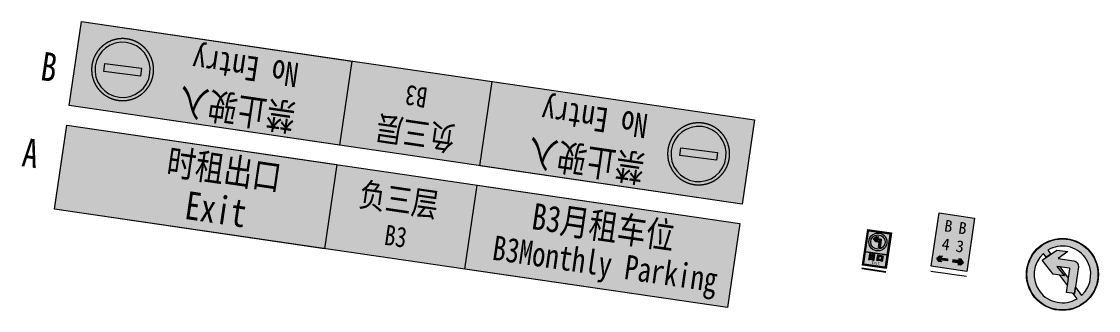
# Model space of a CAD drawing. Header units: inches. Extents: x -414268 to 632271, y -366004 to 318730.
# Drawn here: x 70118 to 115067, y -202766 to -190705 of the extents above; entities that cross this region are included whole.
import ezdxf

# ---------------------------------------------------------------- set-up
doc = ezdxf.new("R2010")
doc.units = ezdxf.units.IN
doc.header["$LTSCALE"] = 1200
doc.header["$MEASUREMENT"] = 0
doc.linetypes.add('DASHED', pattern=[19.049999999999997, 12.7, -6.35])
doc.layers.get('0').update_dxf_attribs({"linetype": 'CONTINUOUS', "lineweight": 0})
for name, color, linetype, lineweight in [('0--PAI--', 7, 'CONTINUOUS', 0), ('0--PAI--BLUE', 5, 'CONTINUOUS', 0), ('0--PAI--RED', 1, 'CONTINUOUS', 0), ('0--灯箱字(黄底黑字)', 7, 'CONTINUOUS', 0), ('0-PAI', 7, 'CONTINUOUS', 0), ('10', 7, 'CONTINUOUS', 0)]:
    doc.layers.add(name, color=color, linetype=linetype, lineweight=lineweight)
doc.layers.add('0--灯箱--字', color=7, linetype='CONTINUOUS', lineweight=0, true_color=0xf7f7f7)
doc.layers.add('向左转弯', color=7, linetype='CONTINUOUS')
doc.styles.add('-宋体', font='', dxfattribs={"width": 0.8})
doc.styles.add('-黑体', font='simhei.ttf', dxfattribs={"width": 0.8})
doc.styles.get('-宋体').set_extended_font_data('SimSun')

# ---------------------------------------------------------------- blocks, each defined once
blk = doc.blocks.new('A$C27BC456A')
blk.add_hatch(color=250).paths.add_polyline_path([(14884.73986124818, 112855.557986891), (14884.7398612483, 114955.557986891), (8329.665222129555, 114955.557986891), (8329.665222129554, 112855.5579868909)])
at = {"color": 250}
blk.add_lwpolyline([(8329.665222129552, 114955.557986891), (14884.73986124829, 114955.557986891), (14884.73986124818, 112855.557986891), (8329.665222129552, 112855.5579868909), (8329.665222129552, 114955.557986891)], dxfattribs=at)
blk = doc.blocks.new('A$C36DA1677')
at = {"layer": '0--PAI--RED'}
h = blk.add_hatch(color=256, dxfattribs=at)
edge = h.paths.add_edge_path()
edge.add_arc((119.9999975206229, 119.9999862235272), 120, 0, 360)
h.paths.add_polyline_path([(199.9999975206229, 102.9999862235272), (199.9999975206229, 136.9999862235272), (39.99999752062286, 136.9999862235272), (39.99999752062286, 102.9999862235272)], flags=16)
at = {"layer": '0--PAI--'}
blk.add_lwpolyline([(199.9999975206229, 102.9999862235272), (199.9999975206229, 136.9999862235272), (39.99999752062286, 136.9999862235272), (39.99999752062286, 102.9999862235272)], close=True, dxfattribs=at)
blk.add_circle((119.9999975206229, 119.9999862235272), 120, dxfattribs=at)
blk = doc.blocks.new('A$C443C2777')
at = {"layer": '0--PAI--', "xscale": 9, "yscale": 9, "zscale": 9}
blk.add_blockref('A$C36DA1677', (-1.10760738607496e-05, 0.0002598084975033998), dxfattribs=at)
blk = doc.blocks.new('A$C01A83D55')
at = {"linetype": 'DASHED', "lineweight": 15, "ltscale": 20, "true_color": 0xeff0f0}
h = blk.add_hatch(color=7, dxfattribs=at)
h.paths.add_polyline_path([(0.001749272341839969, 1675.198503647465, 1), (3350.398756567272, 1675.198503647465, 1)])
h.paths.add_polyline_path([(3168.192252922146, 1684.934839963926, -1), (182.2082529173179, 1684.934839963926, -1)], flags=16)
h.paths.add_polyline_path([(2670.528252921341, 1896.442039964268), (2670.528252921341, 1473.427639963584), (679.8722529181225, 1473.427639963584), (679.8722529181225, 1896.442039964268)], flags=0)
at = {"true_color": 0xeff0f0}
blk.add_hatch(color=7, dxfattribs=at).paths.add_polyline_path([(2670.528252921341, 1473.427639963584), (2670.528252921341, 1896.442039964268), (679.8722529181226, 1896.442039964268), (679.8722529181229, 1473.427639963584)])
at = {"linetype": 'DASHED', "lineweight": 15, "ltscale": 20}
blk.add_circle((1675.200252919807, 1675.198503647465), 1675.198503647465, dxfattribs=at)
at = {"xscale": 1.382400000002235, "yscale": 1.382400000002235, "zscale": 1.382400000002235}
blk.add_blockref('A$C443C2777', (182.208299076301, 191.9426522036083), dxfattribs=at)
blk = doc.blocks.new('fdgdg')
h = blk.add_hatch(color=256)
edge = h.paths.add_edge_path(flags=17)
edge.add_arc((298997.3105200215, 81877.28235403156), 119.9999999999999, 8.320600316398513, 368.3206003163985)
edge = h.paths.add_edge_path()
edge.add_arc((298997.3105200215, 81877.28235403156), 150, 8.320600316398513, 368.3206003163985)
for points in [[(299028.5391228608, 81935.23309666749), (298969.8890804398, 81935.23309666745), (299002.2209970471, 81965.38309666753), (298960.820997047, 81965.38309666749), (298912.5644050959, 81920.38309666749), (298960.8209970469, 81875.38309666749), (299002.2209970469, 81875.38309666755), (298969.8890804399, 81905.53309666755), (299016.3891228607, 81905.53309666758, -0.4142135623730974), (299018.6391228607, 81903.2830966676), (299018.6391228608, 81785.38309666749), (299048.3391228607, 81785.38309666747), (299048.3391228608, 81915.43309666745, 0.4142135623736101)], [(298976.2887267242, 81663.89175956167), (298956.4271521459, 81663.89175956167), (298956.4271521459, 81640.68467290545), (298942.795151782, 81640.68467290545), (298942.795151782, 81668.46780481774), (298922.5105814239, 81668.46780481776), (298922.5105814238, 81640.68467290545), (298908.0518165809, 81640.68467290545), (298908.0518165808, 81663.89175956162), (298888.1902420028, 81663.89175956165), (298888.1902420028, 81620.38087546638), (298922.5105814238, 81620.38087546645), (298922.5105814239, 81592.57851647318), (298905.7637939529, 81592.57851647316), (298905.7637939528, 81615.5933323203), (298886.3252151546, 81615.59333232026), (298886.3252151547, 81567.29490507896), (298905.7637939528, 81567.29490507896), (298905.7637939528, 81571.87095033508), (298958.715174774, 81571.87095033508), (298958.7151747739, 81567.29490507896), (298978.1537535722, 81567.29490507898), (298978.1537535721, 81615.5933323203), (298958.7151747739, 81615.5933323203), (298958.7151747741, 81592.5785164732), (298942.795151782, 81592.57851647318), (298942.7951517819, 81620.38087546644), (298976.288726724, 81620.38087546644)]]:
    blk.add_hatch(color=256).paths.add_polyline_path(points)
h = blk.add_hatch(color=256)
h.paths.add_polyline_path([(299116.8834275528, 81662.79226780169), (299026.7084180934, 81662.79226780166), (299026.7084180934, 81566.71454450351), (299047.4159842314, 81566.71454450348), (299047.4159842315, 81571.92508342958), (299096.1950884954, 81571.9250834296), (299096.1950884954, 81566.7145445035), (299116.8834275526, 81566.7145445035)])
h.paths.add_polyline_path([(299047.4159842314, 81642.06547458259), (299096.1950884956, 81642.06547458262), (299096.1950884955, 81593.05564534772), (299047.4159842314, 81593.05564534766)], flags=16)
at = {"layer": '0--PAI--BLUE'}
h = blk.add_hatch(color=40, dxfattribs=at)
h.paths.add_polyline_path([(298798.0141310231, 82059.27394353393), (298798.0141310232, 81459.27394353392), (299198.0141310233, 81459.27394353395), (299198.014131023, 82059.27394353393)])
h.paths.add_polyline_path([(298824.0141310231, 82049.273943534), (299172.0141310232, 82049.27394353392, -0.4142135623729949), (299188.0141310232, 82033.27394353392), (299188.0141310233, 81484.27394353403, -0.4142135623730935), (299173.0141310231, 81469.27394353389), (298823.0141310232, 81469.27394353386, -0.4142135623732023), (298808.0141310231, 81484.27394353395), (298808.0141310233, 82033.27394353416, -0.4142135623730894)], flags=16)
h.paths.add_polyline_path([(298826.0141310234, 82039.27394353393), (299170.0141310232, 82039.27394353392, -0.4142135623729824), (299178.0141310231, 82031.27394353399), (299178.0141310234, 81487.27394353399, -0.414213562373173), (299170.0141310233, 81479.27394353393), (298826.0141310232, 81479.27394353389, -0.4142135623731875), (298818.0141310233, 81487.27394353383), (298818.0141310234, 82031.27394353393, -0.414213562373034)], flags=0)
h.paths.add_polyline_path([(299145.7315934415, 81898.98914939325, -1), (298848.8894466016, 81855.57555866987, -1)], flags=0)
h.paths.add_polyline_path([(299116.0473787574, 81894.64779032092, -1), (298878.5736612856, 81859.9169177422, -1)], flags=0)
h.paths.add_polyline_path([(298960.820997047, 81965.38309666749), (299002.2209970471, 81965.38309666753), (298969.8890804398, 81935.23309666745), (299028.5391228608, 81935.23309666749, -0.4142135623735777), (299048.3391228608, 81915.43309666743), (299048.3391228607, 81785.38309666747), (299018.6391228608, 81785.38309666749), (299018.6391228607, 81903.28309666761, 0.4142135623730696), (299016.3891228607, 81905.53309666758), (298969.8890804399, 81905.53309666755), (299002.2209970469, 81875.38309666753), (298960.8209970469, 81875.38309666749), (298912.5644050959, 81920.38309666749)], flags=0)
h.paths.add_polyline_path([(298820.1000963586, 81690.12502043875), (299174.5306091984, 81690.12502043872), (299174.5306091984, 81681.70203437393), (298820.1000963586, 81681.70203437391)], flags=0)
h.paths.add_polyline_path([(298888.1902420028, 81663.89175956165), (298908.0518165808, 81663.89175956162), (298908.0518165809, 81640.68467290545), (298922.5105814238, 81640.68467290545), (298922.5105814239, 81668.46780481776), (298942.795151782, 81668.46780481774), (298942.795151782, 81640.68467290545), (298956.4271521459, 81640.68467290545), (298956.4271521459, 81663.89175956167), (298976.2887267242, 81663.89175956167), (298976.288726724, 81620.38087546644), (298942.7951517819, 81620.38087546644), (298942.795151782, 81592.57851647318), (298958.7151747741, 81592.5785164732), (298958.7151747739, 81615.5933323203), (298978.1537535721, 81615.5933323203), (298978.1537535722, 81567.29490507898), (298958.7151747739, 81567.29490507896), (298958.715174774, 81571.87095033508), (298905.7637939528, 81571.87095033508), (298905.7637939528, 81567.29490507896), (298886.3252151547, 81567.29490507896), (298886.3252151546, 81615.59333232026), (298905.7637939528, 81615.5933323203), (298905.7637939529, 81592.57851647318), (298922.5105814239, 81592.57851647318), (298922.5105814239, 81620.38087546644), (298888.1902420028, 81620.38087546638)], flags=0)
h.paths.add_polyline_path([(299026.7084180934, 81662.79226780168), (299116.8834275528, 81662.7922678017), (299116.8834275526, 81566.71454450351), (299096.1950884954, 81566.7145445035), (299096.1950884954, 81571.9250834296), (299047.4159842315, 81571.9250834296), (299047.4159842314, 81566.71454450348), (299026.7084180934, 81566.7145445035)], flags=0)
h.paths.add_polyline_path([(299047.4159842314, 81642.06547458259), (299096.1950884956, 81642.06547458262), (299096.1950884955, 81593.05564534772), (299047.4159842314, 81593.05564534766)], flags=0)
blk.add_line((298797.5000102395, 81405.49998209666), (299199.2412982442, 81405.49998209665))
at = {"layer": '0--PAI--'}
for points in [[(298798.0141310232, 81459.27394353392), (298798.0141310231, 82059.27394353393), (299198.014131023, 82059.27394353393), (299198.0141310233, 81459.27394353395)], [(298820.1000963586, 81690.12502043875), (299174.5306091984, 81690.12502043872), (299174.5306091984, 81681.70203437393), (298820.1000963586, 81681.70203437391)], [(298958.715174774, 81571.87095033508), (298958.7151747739, 81567.29490507896), (298978.1537535722, 81567.29490507898), (298978.1537535721, 81615.5933323203), (298958.7151747739, 81615.5933323203), (298958.7151747741, 81592.5785164732), (298942.795151782, 81592.57851647318), (298942.7951517819, 81620.38087546644), (298976.288726724, 81620.38087546644), (298976.2887267242, 81663.89175956167), (298956.4271521459, 81663.89175956167), (298956.4271521459, 81640.68467290545), (298942.795151782, 81640.68467290545), (298942.795151782, 81668.46780481774), (298922.5105814239, 81668.46780481776), (298922.5105814238, 81640.68467290545), (298908.0518165809, 81640.68467290545), (298908.0518165808, 81663.89175956162), (298888.1902420028, 81663.89175956165), (298888.1902420028, 81620.38087546638), (298922.5105814239, 81620.38087546644), (298922.5105814239, 81592.57851647318), (298905.7637939529, 81592.57851647318), (298905.7637939528, 81615.5933323203), (298886.3252151546, 81615.59333232026), (298886.3252151547, 81567.29490507896), (298905.7637939528, 81567.29490507896), (298905.7637939528, 81571.87095033508)], [(299116.8834275528, 81662.7922678017), (299116.8834275526, 81566.71454450351), (299096.1950884954, 81566.7145445035), (299096.1950884954, 81571.9250834296), (299047.4159842315, 81571.9250834296), (299047.4159842314, 81566.71454450348), (299026.7084180934, 81566.7145445035), (299026.7084180934, 81662.79226780168)], [(299096.1950884955, 81593.05564534772), (299096.1950884956, 81642.06547458262), (299047.4159842314, 81642.06547458259), (299047.4159842314, 81593.05564534766)]]:
    blk.add_lwpolyline(points, close=True, dxfattribs=at)
for points in [[(298808.0141310231, 81484.27394353384), (298808.0141310233, 82033.27394353406, -0.4142135623732227), (298824.0141310231, 82049.273943534), (299172.0141310232, 82049.27394353392, -0.414213562372968), (299188.0141310232, 82033.27394353395), (299188.0141310233, 81484.27394353398, -0.4142135623731086), (299173.0141310231, 81469.2739435339), (298823.0141310233, 81469.27394353387, -0.4142135623730648)], [(298818.0141310233, 81487.27394353389), (298818.0141310234, 82031.2739435339, -0.4142135623730329), (298826.0141310234, 82039.27394353392), (299170.0141310233, 82039.27394353392, -0.4142135623731262), (299178.0141310232, 82031.27394353392), (299178.0141310234, 81487.27394353395, -0.4142135623730638), (299170.0141310233, 81479.27394353393), (298826.0141310232, 81479.27394353387, -0.4142135623731575)], [(299002.2209970471, 81965.38309666753), (298969.8890804398, 81935.23309666745), (299028.5391228608, 81935.23309666749, -0.414213562373095), (299048.3391228608, 81915.43309666746), (299048.3391228607, 81785.38309666747), (299018.6391228608, 81785.38309666749), (299018.6391228607, 81903.28309666755, 0.414213562373095), (299016.3891228608, 81905.53309666757), (298969.8890804399, 81905.53309666755), (299002.2209970469, 81875.38309666753), (298960.8209970469, 81875.38309666749), (298912.5644050959, 81920.38309666749), (298960.820997047, 81965.38309666749)]]:
    blk.add_lwpolyline(points, format="xyb", close=True, dxfattribs=at)
for radius in [150, 119.9999999999999]:
    blk.add_circle((298997.3105200215, 81877.28235403156), radius, dxfattribs=at)
at = {"layer": '0--灯箱字(黄底黑字)', "style": '-宋体', "width": 0.8}
blk.add_text('Exit', height=51.47999999982562, rotation=4.168816632148525e-09, dxfattribs=at).set_placement((298946.7499999998, 81501.27258595287))
blk = doc.blocks.new('A$C2C207137')
at = {"lineweight": -2}
for points in [[(164.0387816751609, 160.5315530729204), (164.0387816751609, 149.8395530729176), (164.0387816751609, 139.1475530729149), (78.98372301041672, 139.1475530729003), (102.2627029676441, 117.4395530728943), (72.45470296763233, 117.4395530728871), (44.69940635468083, 149.8395530728958), (72.45470296761778, 182.2395530729118), (102.2627029676296, 182.2395530729118), (78.98372301040945, 160.5315530729058)], [(223.3721150085184, 158.6648864062299), (223.3721150085184, 147.9728864062199), (223.3721150085112, 137.2808864062172), (308.4271736732699, 137.2808864062172), (285.1481937160497, 115.5728864062112), (314.9561937160543, 115.5728864062185), (342.7114903289912, 147.9728864062272), (314.9561937160615, 180.3728864062359), (285.1481937160424, 180.3728864062359), (308.4271736732699, 158.6648864062226)]]:
    blk.add_hatch(color=256, dxfattribs=at).paths.add_polyline_path(points)
at = {"layer": '0--PAI--BLUE'}
blk.add_hatch(color=40, dxfattribs=at).paths.add_polyline_path([(-4.193022666338948, 53.88200838880584), (395.8069773336756, 53.88200838874764), (395.8069773335737, 653.8820083888204), (-4.193022666404431, 653.8820083887913)])
at = {"layer": '0--PAI--', "lineweight": 0}
blk.add_line((-3.637978807091713e-11, -7.275957614183426e-11), (399.9999999999636, -7.275957614183426e-11), dxfattribs=at)
at = {"layer": '0--PAI--'}
blk.add_lwpolyline([(-4.193022666382603, 53.8820083888204), (-4.193022666411707, 653.8820083887476), (395.8069773335592, 653.8820083888204), (395.8069773336319, 53.88200838874036)], close=True, dxfattribs=at)
for points in [[(44.69940635468811, 149.839553072874), (72.45470296761778, 182.2395530728973), (102.2627029676296, 182.2395530728973), (78.98372301040945, 160.5315530728913), (164.0387816751681, 160.5315530728985), (164.0387816751681, 139.1475530728931), (78.98372301041672, 139.1475530728785), (102.2627029676441, 117.4395530728798), (72.45470296763233, 117.4395530728725), (44.69940635468811, 149.839553072874)], [(342.7114903289912, 147.9728864062199), (314.9561937160615, 180.3728864062359), (285.1481937160424, 180.3728864062359), (308.4271736732699, 158.6648864062226), (223.3721150085184, 158.6648864062299), (223.3721150085184, 137.2808864062245), (308.4271736732699, 137.2808864062172), (285.1481937160497, 115.5728864062112), (314.9561937160543, 115.5728864062185), (342.7114903289912, 147.9728864062199)]]:
    blk.add_lwpolyline(points, dxfattribs=at)
at = {"color": 0, "style": '-黑体'}
for s, p in [('B', (76.2175872242442, 459.0624033394924)), ('B', (235.050576529502, 459.0624033394779)), ('4', (76.21758722420782, 254.2764574907706)), ('3', (235.0505765294656, 254.2764574907487))]:
    blk.add_text(s, height=131.04, dxfattribs=at).set_placement(p)

msp = doc.modelspace()

# ---------------------------------------------------------------- hatches: boundary and pattern name
for points in [[(83901.6381087247, -192354.9027051569), (72622.70134263646, -190705.3419883711), (72109.11856442972, -194216.9845854592), (83388.05533051814, -195866.545302245)], [(82768.45173905432, -200189.8836032417), (83282.03451731385, -196678.2410060814), (72003.09775063457, -195028.6802892587), (71489.51497239739, -198540.3228864223)], [(88621.1894000131, -201045.8549000494), (99582.65575014745, -202648.9851120808), (100096.2385283796, -199137.3425149164), (89134.77217819847, -197534.2123028783)]]:
    msp.add_hatch(color=250).paths.add_polyline_path(points)
at = {"lineweight": 0, "ltscale": 5}
for points in [[(89240.79298643474, -196722.5165931807), (83388.0553247809, -195866.5452960249), (83901.63810307454, -192354.9026990329), (89754.37576472803, -193210.8739961887)], [(83282.03452189078, -196678.2410006595), (89134.7721839991, -197534.2122978771), (88621.1894056685, -201045.854895142), (82768.45174356006, -200189.8835979245)]]:
    msp.add_hatch(color=152, dxfattribs=at).paths.add_polyline_path(points)
at = {"layer": '0--PAI--RED'}
h = msp.add_hatch(color=1, dxfattribs=at)
edge = h.paths.add_edge_path()
edge.add_line((114103.0677812332, -201799.0402415649), (114356.8703579165, -202139.7981429274))
edge.add_arc((113563.1197872459, -201262.8836730795), 1182.801317157199, 672.1502303515356, 841.2085690139141)
edge.add_line((112950.2454538757, -200251.2493481553), (113074.9948989189, -200418.7392123032))
edge.add_line((113074.9948989188, -200418.7392123031), (112889.4141406133, -200547.1427299899))
edge.add_line((112889.4141406132, -200547.1427299899), (112769.3692165752, -200385.9692032314))
edge.add_arc((113563.1197872459, -201262.8836730795), 1182.801317157198, 492.1502303515352, 661.2085690139133)
edge.add_line((114175.9941206162, -202274.5179980036), (114012.6790270769, -202055.2495048995))
edge.add_line((114012.6790270768, -202055.2495048996), (114064.4886275638, -202062.8267334545))
edge.add_line((114064.4886275639, -202062.8267334545), (114103.0677812332, -201799.040241565))
edge = h.paths.add_edge_path(flags=17)
edge.add_arc((113563.1197872459, -201262.8836730795), 1483.513516434449, 351.6793996827248, 711.6793996827248)
h.paths.add_polyline_path([(113819.0518621352, -201417.7176016998), (113469.0775940011, -200947.8386166291), (113332.955685692, -200927.9305918443), (113645.7144933157, -201318.6051765902), (113441.800692224, -201288.7824900255), (113772.895479911, -201733.3136940764)], flags=16)
at = {"layer": '0--灯箱--字', "true_color": 0xf7f7f7}
for points in [[(72617.02759144963, -196904.6190996888), (73245.37773524663, -196469.8629884543), (73719.75207878185, -196539.2409181793), (73298.75748218819, -196830.527512764), (74394.46105734435, -196990.7757358659), (74344.6899338569, -197331.0877648476), (73248.98635870086, -197170.8395417457), (73568.930492464, -197570.4894908026), (73094.55614892814, -197501.1115610775)], [(99503.55761874182, -199498.6865734879), (99492.28956001031, -200262.6956116006), (99160.19022672591, -200608.4619312002), (99167.73982617425, -200096.5758754281), (98400.6611851269, -200895.2223404339), (98152.61143416553, -200656.9771666092), (98919.69007521277, -199858.3307016035), (98408.52431475642, -199886.5068590384), (98740.6236480413, -199540.7405394384)]]:
    msp.add_hatch(color=7, dxfattribs=at).paths.add_polyline_path(points)
at = {"layer": '10'}
h = msp.add_hatch(color=0, dxfattribs=at)
edge = h.paths.add_edge_path()
edge.add_line((113645.7761078473, -201318.6141878041), (113182.0552940245, -201250.794352118))
edge.add_line((113182.0552940245, -201250.794352118), (112715.2511035412, -200667.6979569752))
edge.add_line((112715.2511035412, -200667.6979569749), (113329.489719429, -200242.7056264161))
edge.add_line((113329.489719429, -200242.7056264163), (113793.2105332518, -200310.5254621023))
edge.add_line((113793.2105332517, -200310.5254621023), (113381.6706606069, -200595.2703235767))
edge.add_line((113381.6706606069, -200595.2703235766), (114038.6089553457, -200691.3484936241))
edge.add_arc((114006.1733817566, -200913.1280132786), 224.1388448532961, 351.67939968272486, 441.6793996827248, ccw=False)
edge.add_line((114227.952901411, -200945.5635868676), (114064.5502420954, -202062.8357446683))
edge.add_line((114064.5502420954, -202062.8357446683), (113731.8809626139, -202014.1823842848))
edge.add_line((113731.8809626138, -202014.1823842849), (113875.3799744998, -201033.0022044539))
edge.add_arc((113850.1777563573, -201029.3163438188), 25.47032327878895, 351.6793996827402, 441.6793996827402)
edge.add_line((113853.8636169924, -201004.1141256761), (113333.0173002234, -200927.9396030582))
edge.add_line((113333.0173002234, -200927.9396030582), (113645.7761078472, -201318.614187804))

# ---------------------------------------------------------------- linework, layer by layer
at = {"color": 250}
for points in [[(100202.2593411866, -198325.6468109235), (72109.11856445382, -194216.9845854627), (72622.70134263646, -190705.3419883711), (100715.8421193699, -194814.004213832), (100202.2593411866, -198325.6468109235)], [(83388.05532947529, -195866.5453018523), (72109.11856337407, -194216.9845851557), (72622.70134155345, -190705.3419880637), (83901.63810765478, -192354.9027047602), (83388.05532947529, -195866.5453018523)], [(83388.05532947494, -195866.5453018523), (72109.11856337407, -194216.9845851557), (72622.70134155333, -190705.3419880637), (83901.63810765455, -192354.9027047601), (83388.05532947494, -195866.5453018523)], [(72003.09775107147, -195028.6802890191), (100096.2385283799, -199137.3425149164), (99582.65575014273, -202648.98511208), (71489.51497283459, -198540.3228861826), (72003.09775107159, -195028.6802890191)], [(72003.09775063457, -195028.6802892587), (83282.03451731455, -196678.2410060816), (82768.45173907725, -200189.883603245), (71489.51497239727, -198540.3228864223), (72003.09775063457, -195028.6802892587)], [(89134.77217919778, -197534.2123031624), (100096.2385293793, -199137.3425152007), (99582.65575114658, -202648.985112365), (88621.18940101241, -201045.8549003335), (89134.77217919778, -197534.2123031624)], [(89134.77217819865, -197534.2123028783), (100096.2385283796, -199137.3425149164), (99582.65575014745, -202648.9851120808), (88621.1894000131, -201045.8549000494), (89134.77217819865, -197534.2123028783)]]:
    msp.add_lwpolyline(points, dxfattribs=at)
at = {"layer": '0-PAI'}
for points in [[(114103.0677812332, -201799.0402415649), (114356.8703579166, -202139.7981429274, 0.9088007273814083), (112950.2454538757, -200251.2493481553), (113074.9948989188, -200418.7392123031), (112889.4141406132, -200547.1427299899), (112769.3692165752, -200385.9692032314, 0.9088007273814063), (114175.9941206162, -202274.5179980036), (114012.6790270768, -202055.2495048996), (114064.4886275639, -202062.8267334545)], [(113645.7761078473, -201318.6141878041), (113182.0552940245, -201250.794352118), (112715.2511035412, -200667.6979569749), (113329.4897194289, -200242.7056264162), (113793.2105332517, -200310.5254621023), (113381.6706606069, -200595.2703235766), (114038.6089553456, -200691.3484936241, -0.414213562373095), (114227.952901411, -200945.5635868676), (114064.5502420954, -202062.8357446683), (113731.8809626138, -202014.1823842849), (113875.3799744999, -201033.0022044537, 0.414213562373095), (113853.8636169924, -201004.1141256761), (113333.0173002234, -200927.9396030582)]]:
    msp.add_lwpolyline(points, format="xyb", close=True, dxfattribs=at)
msp.add_lwpolyline([(113819.0518621352, -201417.7176016998), (113469.0775940011, -200947.8386166291), (113332.955685692, -200927.9305918443), (113645.7144933157, -201318.6051765902), (113441.800692224, -201288.7824900255), (113772.895479911, -201733.3136940764)], close=True, dxfattribs=at)
for radius in [1503.560996386266, 1483.513516434449]:
    msp.add_circle((113563.1197872459, -201262.8836730794), radius, dxfattribs=at)

# ---------------------------------------------------------------- block references
at = {"linetype": 'DASHED', "lineweight": 15, "ltscale": 20, "xscale": -0.7722624006674729, "yscale": 0.7722624001471557, "zscale": 0.7722623999929205, "rotation": 172.7000547105083}
for p in [(73217.59732669345, -191265.276319887), (97259.19744679725, -194781.3949002864)]:
    msp.add_blockref('A$C01A83D55', p, dxfattribs=at)
for name, p, xscale, yscale, zscale, rotation in [('A$C27BC456A', (142245.1174611706, -8132.85557612183), 1.689999999944121, 1.690000000002328, 1.68999999998348, 171.6793996826179), ('A$C2C207137', (108075.0352529908, -201121.3969928642), 3.749999999999999, 3.75, 3.75, 351.6793996836052)]:
    msp.add_blockref(name, p, dxfattribs=dict(xscale=xscale, yscale=yscale, zscale=zscale, rotation=rotation))
at = {"layer": '向左转弯', "xscale": 2.5, "yscale": 2.5, "zscale": 2.5, "rotation": 351.6793996836015}
msp.add_blockref('fdgdg', (-663384.980133252, -294275.6499583944), dxfattribs=at)

# ---------------------------------------------------------------- texts
at = {"color": 1, "style": '-黑体', "width": 0.8}
for s, p in [('B', (70863.11622930315, -193138.4365903555)), ('A', (70091.21845588207, -196737.200177606))]:
    msp.add_text(s, height=1190.718722742972, rotation=351.6793996837307, dxfattribs=at).set_placement(p)
at = {"layer": '0--灯箱字(黄底黑字)', "color": 7, "true_color": 0xffffff, "style": '-宋体', "width": 0.8}
for s, height, rotation, p in [('No Entry', 1022.449999992678, 171.6793996841438, (81733.9335836308, -192446.9760695798)), ('禁止驶入', 1115.399999992013, 171.6793996841438, (81617.73524600049, -194175.981075819)), ('B3', 844.9999999721027, 171.6793996812564, (87106.52975010834, -193481.169012195)), ('No Entry', 1022.449999992678, 171.6793996841438, (96306.65605265318, -194578.257680802)), ('负三层', 1013.999999966523, 171.6793996812564, (88286.18210774762, -195111.178924596)), ('禁止驶入', 1115.399999992013, 171.6793996841438, (96190.45771502299, -196307.2626870411)), ('时租出口', 1098.499999997147, 351.6793996857936, (76125.03286942927, -197080.1497819581)), ('负三层', 1014.000000045224, 351.6793996829062, (84154.1365611383, -198403.3776433288)), (' Exit', 1169.999999996037, 351.6793996849498, (76256.61407433718, -198844.3252507125)), ('B3月租车位', 1098.499999997147, 351.6793996857936, (91366.49694605157, -199360.8953804768)), ('B3', 845.0000000376863, 351.6793996829062, (85220.90086215604, -200016.8775152641)), ('B3Monthly Parking', 1022.449999992678, 351.6793996839024, (89725.54070556792, -200640.1646279659))]:
    msp.add_text(s, height=height, rotation=rotation, dxfattribs=at).set_placement(p)

doc.saveas('drawing.dxf')
